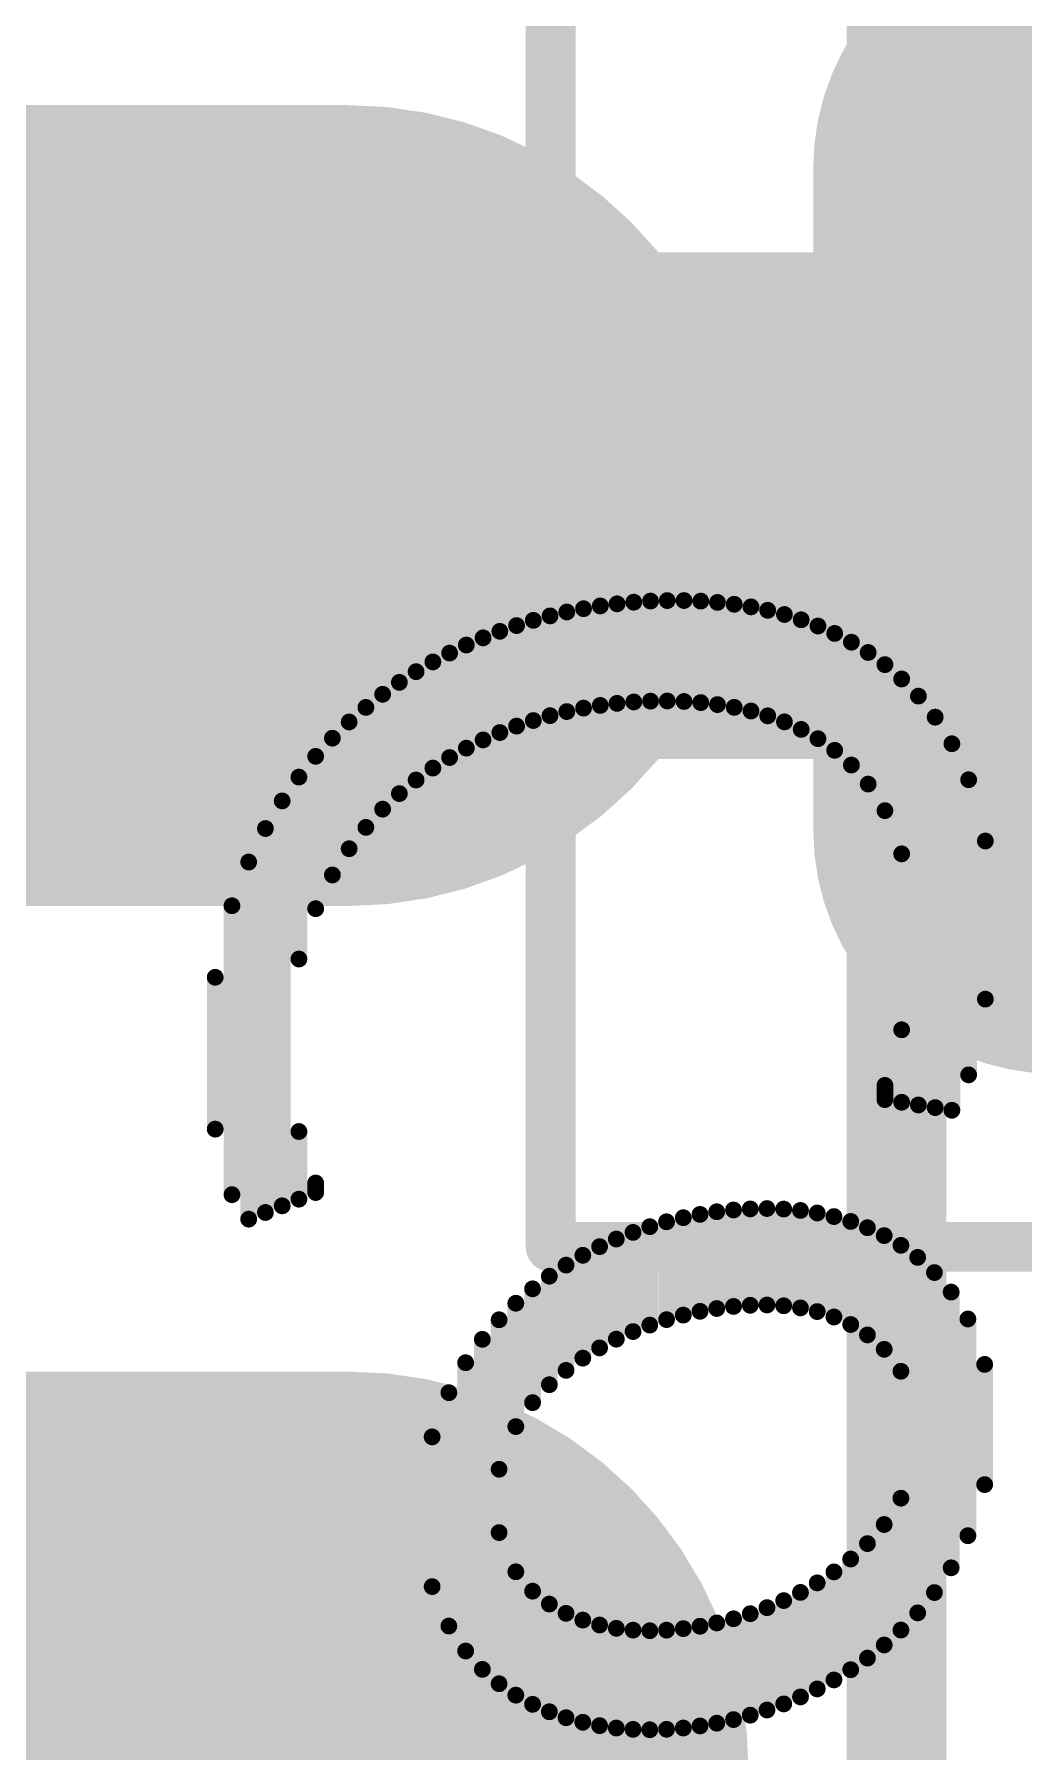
# Model space of a CAD drawing. Header units: millimetres. Extents: x 1.01 to 3.59, y 0.05 to 3.22.
# Drawn here: x 2.0682 to 2.1073, y 2.3112 to 2.379 of the extents above; entities that cross this region are included whole.
import ezdxf

# ---------------------------------------------------------------- set-up
doc = ezdxf.new("R2010")
doc.units = ezdxf.units.MM
doc.header["$MEASUREMENT"] = 0
for name, color, linetype in [('BottomOverlay', 54, 'Continuous'), ('Mechanical15', 56, 'Continuous'), ('TopLayer', 1, 'Continuous'), ('TopPaste', 8, 'Continuous'), ('TopSolder', 216, 'Continuous')]:
    doc.layers.add(name, color=color, linetype=linetype)

# ---------------------------------------------------------------- blocks, each defined once
blk = doc.blocks.new('RESC2013X38N_0805_NOOVERLAY_113')
at = {"layer": 'Mechanical15', "const_width": 0.001969}
for points in [[(-0.03937, -0.068898), (-0.03937, 0.068898)], [(-0.03937, -0.068898), (0.03937, -0.068898)]]:
    blk.add_lwpolyline(points, dxfattribs=at)
at = {"layer": 'Mechanical15', "const_width": 0.000984}
blk.add_lwpolyline([(-0.039862, -0.068898, 1), (-0.038878, -0.068898, 1)], format="xyb", close=True, dxfattribs=at)
blk.add_lwpolyline([(-0.039862, -0.068898, 1), (-0.038878, -0.068898, 1)], format="xyb", close=True, dxfattribs=at)
at = {"layer": 'TopLayer', "const_width": 0.00561}
for points in [[(-0.022195, -0.026279, 1), (-0.016585, -0.026279, 1)], [(-0.022195, -0.052461, 1), (-0.016585, -0.052461, 1)]]:
    blk.add_lwpolyline(points, format="xyb", close=True, dxfattribs=at)
at = {"layer": 'TopLayer'}
blk.add_solid([(-0.025, -0.052461), (0.025, -0.052461), (-0.025, -0.026279), (0.025, -0.026279)], dxfattribs=at)
at = {"layer": 'TopPaste', "const_width": 0.00561}
for points in [[(-0.022195, -0.026279, 1), (-0.016585, -0.026279, 1)], [(-0.022195, -0.052461, 1), (-0.016585, -0.052461, 1)]]:
    blk.add_lwpolyline(points, format="xyb", close=True, dxfattribs=at)
at = {"layer": 'TopPaste'}
blk.add_solid([(-0.025, -0.052461), (0.025, -0.052461), (-0.025, -0.026279), (0.025, -0.026279)], dxfattribs=at)
at = {"layer": 'TopSolder', "const_width": 0.00961}
for points in [[(-0.024195, -0.026279, 1), (-0.014585, -0.026279, 1)], [(-0.024195, -0.052461, 1), (-0.014585, -0.052461, 1)]]:
    blk.add_lwpolyline(points, format="xyb", close=True, dxfattribs=at)
at = {"layer": 'TopSolder'}
blk.add_solid([(-0.029, -0.052461), (0.029, -0.052461), (-0.029, -0.026279), (0.029, -0.026279)], dxfattribs=at)
blk = doc.blocks.new('S______ROHS_B_125')
at = {"layer": 'BottomOverlay', "const_width": 0.000661}
for points in [[(-0.098884, -0.005306), (-0.105127, -0.005306)], [(-0.098884, -0.005306), (-0.105127, -0.005306)], [(-0.079715, -0.005334), (-0.084461, -0.005334)], [(-0.079715, -0.005334), (-0.084461, -0.005334)], [(-0.095893, -0.005967), (-0.107546, -0.005967)], [(-0.095893, -0.005967), (-0.107546, -0.005967)], [(-0.077698, -0.005996), (-0.086255, -0.005996)], [(-0.077698, -0.005996), (-0.086255, -0.005996)], [(-0.094495, -0.006628), (-0.108967, -0.006628)], [(-0.094495, -0.006628), (-0.108967, -0.006628)], [(-0.07643, -0.006657), (-0.087317, -0.006657)], [(-0.07643, -0.006657), (-0.087317, -0.006657)], [(-0.094602, -0.007289), (-0.110017, -0.007289)], [(-0.094602, -0.007289), (-0.110017, -0.007289)], [(-0.075454, -0.007318), (-0.088088, -0.007318)], [(-0.075454, -0.007318), (-0.088088, -0.007318)], [(-0.094706, -0.007951), (-0.110847, -0.007951)], [(-0.094706, -0.007951), (-0.110847, -0.007951)], [(-0.074652, -0.007979), (-0.088687, -0.007979)], [(-0.074652, -0.007979), (-0.088687, -0.007979)], [(-0.10462, -0.008612), (-0.111524, -0.008612)], [(-0.10462, -0.008612), (-0.111524, -0.008612)], [(-0.094812, -0.008612), (-0.097674, -0.008612)], [(-0.094812, -0.008612), (-0.097674, -0.008612)], [(-0.084191, -0.008641), (-0.089163, -0.008641)], [(-0.084191, -0.008641), (-0.089163, -0.008641)], [(-0.073972, -0.008641), (-0.079179, -0.008641)], [(-0.073972, -0.008641), (-0.079179, -0.008641)], [(-0.106325, -0.009273), (-0.112091, -0.009273)], [(-0.106325, -0.009273), (-0.112091, -0.009273)], [(-0.094917, -0.009273), (-0.095479, -0.009273)], [(-0.094917, -0.009273), (-0.095479, -0.009273)], [(-0.085057, -0.009302), (-0.089546, -0.009302)], [(-0.085057, -0.009302), (-0.089546, -0.009302)], [(-0.073384, -0.009302), (-0.07814, -0.009302)], [(-0.073384, -0.009302), (-0.07814, -0.009302)], [(-0.107374, -0.009935), (-0.11257, -0.009935)], [(-0.107374, -0.009935), (-0.11257, -0.009935)], [(-0.085625, -0.009963), (-0.089858, -0.009963)], [(-0.085625, -0.009963), (-0.089858, -0.009963)], [(-0.072866, -0.009963), (-0.077385, -0.009963)], [(-0.072866, -0.009963), (-0.077385, -0.009963)], [(-0.108126, -0.010596), (-0.112977, -0.010596)], [(-0.108126, -0.010596), (-0.112977, -0.010596)], [(-0.086037, -0.010624), (-0.090106, -0.010624)], [(-0.086037, -0.010624), (-0.090106, -0.010624)], [(-0.072408, -0.010624), (-0.076776, -0.010624)], [(-0.072408, -0.010624), (-0.076776, -0.010624)], [(-0.108707, -0.011257), (-0.113323, -0.011257)], [(-0.108707, -0.011257), (-0.113323, -0.011257)], [(-0.086333, -0.011286), (-0.090298, -0.011286)], [(-0.086333, -0.011286), (-0.090298, -0.011286)], [(-0.072004, -0.011286), (-0.076269, -0.011286)], [(-0.072004, -0.011286), (-0.076269, -0.011286)], [(-0.109165, -0.011918), (-0.113614, -0.011918)], [(-0.109165, -0.011918), (-0.113614, -0.011918)], [(-0.086547, -0.011947), (-0.090439, -0.011947)], [(-0.086547, -0.011947), (-0.090439, -0.011947)], [(-0.071647, -0.011947), (-0.075836, -0.011947)], [(-0.071647, -0.011947), (-0.075836, -0.011947)], [(-0.109532, -0.01258), (-0.113862, -0.01258)], [(-0.109532, -0.01258), (-0.113862, -0.01258)], [(-0.086693, -0.012608), (-0.09054, -0.012608)], [(-0.086693, -0.012608), (-0.09054, -0.012608)], [(-0.071332, -0.012608), (-0.075459, -0.012608)], [(-0.071332, -0.012608), (-0.075459, -0.012608)], [(-0.109832, -0.013241), (-0.11407, -0.013241)], [(-0.109832, -0.013241), (-0.11407, -0.013241)], [(-0.086776, -0.01327), (-0.090595, -0.01327)], [(-0.086776, -0.01327), (-0.090595, -0.01327)], [(-0.071056, -0.01327), (-0.075136, -0.01327)], [(-0.071056, -0.01327), (-0.075136, -0.01327)], [(-0.110259, -0.014563), (-0.114372, -0.014563)], [(-0.110259, -0.014563), (-0.114372, -0.014563)], [(-0.110068, -0.013902), (-0.114237, -0.013902)], [(-0.110068, -0.013902), (-0.114237, -0.013902)], [(-0.086807, -0.013931), (-0.090616, -0.013931)], [(-0.086807, -0.013931), (-0.090616, -0.013931)], [(-0.070817, -0.013931), (-0.074857, -0.013931)], [(-0.070817, -0.013931), (-0.074857, -0.013931)], [(-0.110404, -0.015225), (-0.114473, -0.015225)], [(-0.110404, -0.015225), (-0.114473, -0.015225)], [(-0.086797, -0.014592), (-0.0906, -0.014592)], [(-0.086797, -0.014592), (-0.0906, -0.014592)], [(-0.070611, -0.014592), (-0.074618, -0.014592)], [(-0.070611, -0.014592), (-0.074618, -0.014592)], [(-0.110514, -0.015886), (-0.114549, -0.015886)], [(-0.110514, -0.015886), (-0.114549, -0.015886)], [(-0.08675, -0.015253), (-0.090559, -0.015253)], [(-0.08675, -0.015253), (-0.090559, -0.015253)], [(-0.086669, -0.015915), (-0.090488, -0.015915)], [(-0.086669, -0.015915), (-0.090488, -0.015915)], [(-0.070437, -0.015253), (-0.074417, -0.015253)], [(-0.070437, -0.015253), (-0.074417, -0.015253)], [(-0.070296, -0.015915), (-0.074254, -0.015915)], [(-0.070296, -0.015915), (-0.074254, -0.015915)], [(-0.110592, -0.016547), (-0.114598, -0.016547)], [(-0.110592, -0.016547), (-0.114598, -0.016547)], [(-0.086557, -0.016576), (-0.090384, -0.016576)], [(-0.086557, -0.016576), (-0.090384, -0.016576)], [(-0.070187, -0.016576), (-0.074123, -0.016576)], [(-0.070187, -0.016576), (-0.074123, -0.016576)], [(-0.110636, -0.017208), (-0.114622, -0.017208)], [(-0.110636, -0.017208), (-0.114622, -0.017208)], [(-0.086409, -0.017237), (-0.090254, -0.017237)], [(-0.086409, -0.017237), (-0.090254, -0.017237)], [(-0.070104, -0.017237), (-0.074029, -0.017237)], [(-0.070104, -0.017237), (-0.074029, -0.017237)], [(-0.110654, -0.01787), (-0.114619, -0.01787)], [(-0.110654, -0.01787), (-0.114619, -0.01787)], [(-0.086229, -0.017898), (-0.090093, -0.017898)], [(-0.086229, -0.017898), (-0.090093, -0.017898)], [(-0.070054, -0.017898), (-0.07397, -0.017898)], [(-0.070054, -0.017898), (-0.07397, -0.017898)], [(-0.110649, -0.018531), (-0.114601, -0.018531)], [(-0.110649, -0.018531), (-0.114601, -0.018531)], [(-0.086013, -0.01856), (-0.0899, -0.01856)], [(-0.086013, -0.01856), (-0.0899, -0.01856)], [(-0.070036, -0.01856), (-0.073946, -0.01856)], [(-0.070036, -0.01856), (-0.073946, -0.01856)], [(-0.110618, -0.019192), (-0.114557, -0.019192)], [(-0.110618, -0.019192), (-0.114557, -0.019192)], [(-0.085758, -0.019221), (-0.089673, -0.019221)], [(-0.085758, -0.019221), (-0.089673, -0.019221)], [(-0.070052, -0.019221), (-0.07397, -0.019221)], [(-0.070052, -0.019221), (-0.07397, -0.019221)], [(-0.110561, -0.019853), (-0.114492, -0.019853)], [(-0.110561, -0.019853), (-0.114492, -0.019853)], [(-0.085459, -0.019882), (-0.08941, -0.019882)], [(-0.085459, -0.019882), (-0.08941, -0.019882)], [(-0.070104, -0.019882), (-0.074042, -0.019882)], [(-0.070104, -0.019882), (-0.074042, -0.019882)], [(-0.11048, -0.020515), (-0.114408, -0.020515)], [(-0.11048, -0.020515), (-0.114408, -0.020515)], [(-0.085112, -0.020543), (-0.089111, -0.020543)], [(-0.085112, -0.020543), (-0.089111, -0.020543)], [(-0.070197, -0.020543), (-0.074173, -0.020543)], [(-0.070197, -0.020543), (-0.074173, -0.020543)], [(-0.110373, -0.021176), (-0.114299, -0.021176)], [(-0.110373, -0.021176), (-0.114299, -0.021176)], [(-0.084709, -0.021205), (-0.08877, -0.021205)], [(-0.084709, -0.021205), (-0.08877, -0.021205)], [(-0.070333, -0.021205), (-0.074365, -0.021205)], [(-0.070333, -0.021205), (-0.074365, -0.021205)], [(-0.110238, -0.021837), (-0.114169, -0.021837)], [(-0.110238, -0.021837), (-0.114169, -0.021837)], [(-0.084227, -0.021866), (-0.088382, -0.021866)], [(-0.084227, -0.021866), (-0.088382, -0.021866)], [(-0.070512, -0.021866), (-0.074634, -0.021866)], [(-0.070512, -0.021866), (-0.074634, -0.021866)], [(-0.110076, -0.022499), (-0.114015, -0.022499)], [(-0.110076, -0.022499), (-0.114015, -0.022499)], [(-0.083659, -0.022527), (-0.087945, -0.022527)], [(-0.083659, -0.022527), (-0.087945, -0.022527)], [(-0.070747, -0.022527), (-0.074998, -0.022527)], [(-0.070747, -0.022527), (-0.074998, -0.022527)], [(-0.109884, -0.02316), (-0.113838, -0.02316)], [(-0.109884, -0.02316), (-0.113838, -0.02316)], [(-0.082951, -0.023189), (-0.087445, -0.023189)], [(-0.082951, -0.023189), (-0.087445, -0.023189)], [(-0.071041, -0.023189), (-0.075508, -0.023189)], [(-0.071041, -0.023189), (-0.075508, -0.023189)], [(-0.109662, -0.023821), (-0.113633, -0.023821)], [(-0.109662, -0.023821), (-0.113633, -0.023821)], [(-0.082006, -0.02385), (-0.086877, -0.02385)], [(-0.082006, -0.02385), (-0.086877, -0.02385)], [(-0.071403, -0.02385), (-0.076274, -0.02385)], [(-0.071403, -0.02385), (-0.076274, -0.02385)], [(-0.10941, -0.024482), (-0.113406, -0.024482)], [(-0.10941, -0.024482), (-0.113406, -0.024482)], [(-0.080322, -0.024511), (-0.086224, -0.024511)], [(-0.080322, -0.024511), (-0.086224, -0.024511)], [(-0.071853, -0.024511), (-0.07782, -0.024511)], [(-0.071853, -0.024511), (-0.07782, -0.024511)], [(-0.109118, -0.025144), (-0.113148, -0.025144)], [(-0.109118, -0.025144), (-0.113148, -0.025144)], [(-0.072421, -0.025172), (-0.085453, -0.025172)], [(-0.072421, -0.025172), (-0.085453, -0.025172)], [(-0.108793, -0.025805), (-0.112865, -0.025805)], [(-0.108793, -0.025805), (-0.112865, -0.025805)], [(-0.073144, -0.025833), (-0.084529, -0.025833)], [(-0.073144, -0.025833), (-0.084529, -0.025833)], [(-0.108423, -0.026466), (-0.112547, -0.026466)], [(-0.108423, -0.026466), (-0.112547, -0.026466)], [(-0.074131, -0.026495), (-0.083345, -0.026495)], [(-0.074131, -0.026495), (-0.083345, -0.026495)], [(-0.108007, -0.027127), (-0.112198, -0.027127)], [(-0.108007, -0.027127), (-0.112198, -0.027127)], [(-0.075688, -0.027156), (-0.0816, -0.027156)], [(-0.075688, -0.027156), (-0.0816, -0.027156)], [(-0.107535, -0.027789), (-0.111813, -0.027789)], [(-0.107535, -0.027789), (-0.111813, -0.027789)], [(-0.106999, -0.02845), (-0.111391, -0.02845)], [(-0.106999, -0.02845), (-0.111391, -0.02845)], [(-0.106385, -0.029111), (-0.11092, -0.029111)], [(-0.106385, -0.029111), (-0.11092, -0.029111)], [(-0.105666, -0.029773), (-0.110402, -0.029773)], [(-0.105666, -0.029773), (-0.110402, -0.029773)], [(-0.104823, -0.030434), (-0.109826, -0.030434)], [(-0.104823, -0.030434), (-0.109826, -0.030434)], [(-0.103787, -0.031095), (-0.109186, -0.031095)], [(-0.103787, -0.031095), (-0.109186, -0.031095)], [(-0.102454, -0.031756), (-0.10847, -0.031756)], [(-0.102454, -0.031756), (-0.10847, -0.031756)], [(-0.091248, -0.031756), (-0.091623, -0.031756)], [(-0.091248, -0.031756), (-0.091623, -0.031756)], [(-0.100467, -0.032418), (-0.10765, -0.032418)], [(-0.100467, -0.032418), (-0.10765, -0.032418)], [(-0.090985, -0.032418), (-0.093657, -0.032418)], [(-0.090985, -0.032418), (-0.093657, -0.032418)], [(-0.090723, -0.033079), (-0.10671, -0.033079)], [(-0.090723, -0.033079), (-0.10671, -0.033079)], [(-0.09046, -0.03374), (-0.105619, -0.03374)], [(-0.09046, -0.03374), (-0.105619, -0.03374)], [(-0.090197, -0.034401), (-0.104297, -0.034401)], [(-0.090197, -0.034401), (-0.104297, -0.034401)], [(-0.091162, -0.035063), (-0.102571, -0.035063)], [(-0.091162, -0.035063), (-0.102571, -0.035063)], [(-0.09375, -0.035724), (-0.099746, -0.035724)], [(-0.09375, -0.035724), (-0.099746, -0.035724)]]:
    blk.add_lwpolyline(points, dxfattribs=at)
at = {"layer": 'BottomOverlay', "const_width": 0.000331}
for points in [[(-0.105292, -0.005306, 1), (-0.104962, -0.005306, 1)], [(-0.105292, -0.005306, 1), (-0.104962, -0.005306, 1)], [(-0.099049, -0.005306, 1), (-0.098719, -0.005306, 1)], [(-0.099049, -0.005306, 1), (-0.098719, -0.005306, 1)], [(-0.084627, -0.005334, 1), (-0.084296, -0.005334, 1)], [(-0.084627, -0.005334, 1), (-0.084296, -0.005334, 1)], [(-0.079881, -0.005334, 1), (-0.07955, -0.005334, 1)], [(-0.079881, -0.005334, 1), (-0.07955, -0.005334, 1)], [(-0.107711, -0.005967, 1), (-0.107381, -0.005967, 1)], [(-0.107711, -0.005967, 1), (-0.107381, -0.005967, 1)], [(-0.096058, -0.005967, 1), (-0.095728, -0.005967, 1)], [(-0.096058, -0.005967, 1), (-0.095728, -0.005967, 1)], [(-0.08642, -0.005996, 1), (-0.08609, -0.005996, 1)], [(-0.08642, -0.005996, 1), (-0.08609, -0.005996, 1)], [(-0.077863, -0.005996, 1), (-0.077532, -0.005996, 1)], [(-0.077863, -0.005996, 1), (-0.077532, -0.005996, 1)], [(-0.109132, -0.006628, 1), (-0.108802, -0.006628, 1)], [(-0.109132, -0.006628, 1), (-0.108802, -0.006628, 1)], [(-0.09466, -0.006628, 1), (-0.09433, -0.006628, 1)], [(-0.09466, -0.006628, 1), (-0.09433, -0.006628, 1)], [(-0.087483, -0.006657, 1), (-0.087152, -0.006657, 1)], [(-0.087483, -0.006657, 1), (-0.087152, -0.006657, 1)], [(-0.076595, -0.006657, 1), (-0.076265, -0.006657, 1)], [(-0.076595, -0.006657, 1), (-0.076265, -0.006657, 1)], [(-0.110182, -0.007289, 1), (-0.109851, -0.007289, 1)], [(-0.110182, -0.007289, 1), (-0.109851, -0.007289, 1)], [(-0.094767, -0.007289, 1), (-0.094436, -0.007289, 1)], [(-0.094767, -0.007289, 1), (-0.094436, -0.007289, 1)], [(-0.088253, -0.007318, 1), (-0.087923, -0.007318, 1)], [(-0.088253, -0.007318, 1), (-0.087923, -0.007318, 1)], [(-0.075619, -0.007318, 1), (-0.075288, -0.007318, 1)], [(-0.075619, -0.007318, 1), (-0.075288, -0.007318, 1)], [(-0.111012, -0.007951, 1), (-0.110682, -0.007951, 1)], [(-0.111012, -0.007951, 1), (-0.110682, -0.007951, 1)], [(-0.094871, -0.007951, 1), (-0.09454, -0.007951, 1)], [(-0.094871, -0.007951, 1), (-0.09454, -0.007951, 1)], [(-0.088852, -0.007979, 1), (-0.088521, -0.007979, 1)], [(-0.088852, -0.007979, 1), (-0.088521, -0.007979, 1)], [(-0.074817, -0.007979, 1), (-0.074486, -0.007979, 1)], [(-0.074817, -0.007979, 1), (-0.074486, -0.007979, 1)], [(-0.111689, -0.008612, 1), (-0.111358, -0.008612, 1)], [(-0.111689, -0.008612, 1), (-0.111358, -0.008612, 1)], [(-0.104785, -0.008612, 1), (-0.104454, -0.008612, 1)], [(-0.104785, -0.008612, 1), (-0.104454, -0.008612, 1)], [(-0.097839, -0.008612, 1), (-0.097508, -0.008612, 1)], [(-0.097839, -0.008612, 1), (-0.097508, -0.008612, 1)], [(-0.094978, -0.008612, 1), (-0.094647, -0.008612, 1)], [(-0.094978, -0.008612, 1), (-0.094647, -0.008612, 1)], [(-0.089328, -0.008641, 1), (-0.088998, -0.008641, 1)], [(-0.089328, -0.008641, 1), (-0.088998, -0.008641, 1)], [(-0.084356, -0.008641, 1), (-0.084025, -0.008641, 1)], [(-0.084356, -0.008641, 1), (-0.084025, -0.008641, 1)], [(-0.079344, -0.008641, 1), (-0.079014, -0.008641, 1)], [(-0.079344, -0.008641, 1), (-0.079014, -0.008641, 1)], [(-0.074138, -0.008641, 1), (-0.073807, -0.008641, 1)], [(-0.074138, -0.008641, 1), (-0.073807, -0.008641, 1)], [(-0.112257, -0.009273, 1), (-0.111926, -0.009273, 1)], [(-0.112257, -0.009273, 1), (-0.111926, -0.009273, 1)], [(-0.10649, -0.009273, 1), (-0.10616, -0.009273, 1)], [(-0.10649, -0.009273, 1), (-0.10616, -0.009273, 1)], [(-0.095644, -0.009273, 1), (-0.095314, -0.009273, 1)], [(-0.095644, -0.009273, 1), (-0.095314, -0.009273, 1)], [(-0.095082, -0.009273, 1), (-0.094751, -0.009273, 1)], [(-0.095082, -0.009273, 1), (-0.094751, -0.009273, 1)], [(-0.089711, -0.009302, 1), (-0.089381, -0.009302, 1)], [(-0.089711, -0.009302, 1), (-0.089381, -0.009302, 1)], [(-0.085223, -0.009302, 1), (-0.084892, -0.009302, 1)], [(-0.085223, -0.009302, 1), (-0.084892, -0.009302, 1)], [(-0.078306, -0.009302, 1), (-0.077975, -0.009302, 1)], [(-0.078306, -0.009302, 1), (-0.077975, -0.009302, 1)], [(-0.073549, -0.009302, 1), (-0.073219, -0.009302, 1)], [(-0.073549, -0.009302, 1), (-0.073219, -0.009302, 1)], [(-0.112736, -0.009935, 1), (-0.112405, -0.009935, 1)], [(-0.112736, -0.009935, 1), (-0.112405, -0.009935, 1)], [(-0.107539, -0.009935, 1), (-0.107209, -0.009935, 1)], [(-0.107539, -0.009935, 1), (-0.107209, -0.009935, 1)], [(-0.090024, -0.009963, 1), (-0.089693, -0.009963, 1)], [(-0.090024, -0.009963, 1), (-0.089693, -0.009963, 1)], [(-0.08579, -0.009963, 1), (-0.08546, -0.009963, 1)], [(-0.08579, -0.009963, 1), (-0.08546, -0.009963, 1)], [(-0.077551, -0.009963, 1), (-0.07722, -0.009963, 1)], [(-0.077551, -0.009963, 1), (-0.07722, -0.009963, 1)], [(-0.073031, -0.009963, 1), (-0.072701, -0.009963, 1)], [(-0.073031, -0.009963, 1), (-0.072701, -0.009963, 1)], [(-0.113142, -0.010596, 1), (-0.112811, -0.010596, 1)], [(-0.113142, -0.010596, 1), (-0.112811, -0.010596, 1)], [(-0.108292, -0.010596, 1), (-0.107961, -0.010596, 1)], [(-0.108292, -0.010596, 1), (-0.107961, -0.010596, 1)], [(-0.090271, -0.010624, 1), (-0.08994, -0.010624, 1)], [(-0.090271, -0.010624, 1), (-0.08994, -0.010624, 1)], [(-0.086202, -0.010624, 1), (-0.085871, -0.010624, 1)], [(-0.086202, -0.010624, 1), (-0.085871, -0.010624, 1)], [(-0.076941, -0.010624, 1), (-0.076611, -0.010624, 1)], [(-0.076941, -0.010624, 1), (-0.076611, -0.010624, 1)], [(-0.072573, -0.010624, 1), (-0.072242, -0.010624, 1)], [(-0.072573, -0.010624, 1), (-0.072242, -0.010624, 1)], [(-0.113488, -0.011257, 1), (-0.113157, -0.011257, 1)], [(-0.113488, -0.011257, 1), (-0.113157, -0.011257, 1)], [(-0.108872, -0.011257, 1), (-0.108542, -0.011257, 1)], [(-0.108872, -0.011257, 1), (-0.108542, -0.011257, 1)], [(-0.090464, -0.011286, 1), (-0.090133, -0.011286, 1)], [(-0.090464, -0.011286, 1), (-0.090133, -0.011286, 1)], [(-0.086499, -0.011286, 1), (-0.086168, -0.011286, 1)], [(-0.086499, -0.011286, 1), (-0.086168, -0.011286, 1)], [(-0.076434, -0.011286, 1), (-0.076103, -0.011286, 1)], [(-0.076434, -0.011286, 1), (-0.076103, -0.011286, 1)], [(-0.072169, -0.011286, 1), (-0.071839, -0.011286, 1)], [(-0.072169, -0.011286, 1), (-0.071839, -0.011286, 1)], [(-0.11378, -0.011918, 1), (-0.113449, -0.011918, 1)], [(-0.11378, -0.011918, 1), (-0.113449, -0.011918, 1)], [(-0.10933, -0.011918, 1), (-0.109, -0.011918, 1)], [(-0.10933, -0.011918, 1), (-0.109, -0.011918, 1)], [(-0.090604, -0.011947, 1), (-0.090274, -0.011947, 1)], [(-0.090604, -0.011947, 1), (-0.090274, -0.011947, 1)], [(-0.086712, -0.011947, 1), (-0.086381, -0.011947, 1)], [(-0.086712, -0.011947, 1), (-0.086381, -0.011947, 1)], [(-0.076002, -0.011947, 1), (-0.075671, -0.011947, 1)], [(-0.076002, -0.011947, 1), (-0.075671, -0.011947, 1)], [(-0.071813, -0.011947, 1), (-0.071482, -0.011947, 1)], [(-0.071813, -0.011947, 1), (-0.071482, -0.011947, 1)], [(-0.114027, -0.01258, 1), (-0.113696, -0.01258, 1)], [(-0.114027, -0.01258, 1), (-0.113696, -0.01258, 1)], [(-0.109698, -0.01258, 1), (-0.109367, -0.01258, 1)], [(-0.109698, -0.01258, 1), (-0.109367, -0.01258, 1)], [(-0.090706, -0.012608, 1), (-0.090375, -0.012608, 1)], [(-0.090706, -0.012608, 1), (-0.090375, -0.012608, 1)], [(-0.086858, -0.012608, 1), (-0.086527, -0.012608, 1)], [(-0.086858, -0.012608, 1), (-0.086527, -0.012608, 1)], [(-0.075624, -0.012608, 1), (-0.075293, -0.012608, 1)], [(-0.075624, -0.012608, 1), (-0.075293, -0.012608, 1)], [(-0.071498, -0.012608, 1), (-0.071167, -0.012608, 1)], [(-0.071498, -0.012608, 1), (-0.071167, -0.012608, 1)], [(-0.114235, -0.013241, 1), (-0.113905, -0.013241, 1)], [(-0.114235, -0.013241, 1), (-0.113905, -0.013241, 1)], [(-0.109997, -0.013241, 1), (-0.109666, -0.013241, 1)], [(-0.109997, -0.013241, 1), (-0.109666, -0.013241, 1)], [(-0.09076, -0.01327, 1), (-0.09043, -0.01327, 1)], [(-0.09076, -0.01327, 1), (-0.09043, -0.01327, 1)], [(-0.086941, -0.01327, 1), (-0.086611, -0.01327, 1)], [(-0.086941, -0.01327, 1), (-0.086611, -0.01327, 1)], [(-0.075301, -0.01327, 1), (-0.074971, -0.01327, 1)], [(-0.075301, -0.01327, 1), (-0.074971, -0.01327, 1)], [(-0.071222, -0.01327, 1), (-0.070891, -0.01327, 1)], [(-0.071222, -0.01327, 1), (-0.070891, -0.01327, 1)], [(-0.114537, -0.014563, 1), (-0.114207, -0.014563, 1)], [(-0.114537, -0.014563, 1), (-0.114207, -0.014563, 1)], [(-0.114402, -0.013902, 1), (-0.114071, -0.013902, 1)], [(-0.114402, -0.013902, 1), (-0.114071, -0.013902, 1)], [(-0.110424, -0.014563, 1), (-0.110093, -0.014563, 1)], [(-0.110424, -0.014563, 1), (-0.110093, -0.014563, 1)], [(-0.110234, -0.013902, 1), (-0.109903, -0.013902, 1)], [(-0.110234, -0.013902, 1), (-0.109903, -0.013902, 1)], [(-0.090781, -0.013931, 1), (-0.090451, -0.013931, 1)], [(-0.090781, -0.013931, 1), (-0.090451, -0.013931, 1)], [(-0.086972, -0.013931, 1), (-0.086642, -0.013931, 1)], [(-0.086972, -0.013931, 1), (-0.086642, -0.013931, 1)], [(-0.075023, -0.013931, 1), (-0.074692, -0.013931, 1)], [(-0.075023, -0.013931, 1), (-0.074692, -0.013931, 1)], [(-0.070982, -0.013931, 1), (-0.070652, -0.013931, 1)], [(-0.070982, -0.013931, 1), (-0.070652, -0.013931, 1)], [(-0.114639, -0.015225, 1), (-0.114308, -0.015225, 1)], [(-0.114639, -0.015225, 1), (-0.114308, -0.015225, 1)], [(-0.11057, -0.015225, 1), (-0.110239, -0.015225, 1)], [(-0.11057, -0.015225, 1), (-0.110239, -0.015225, 1)], [(-0.090766, -0.014592, 1), (-0.090435, -0.014592, 1)], [(-0.090766, -0.014592, 1), (-0.090435, -0.014592, 1)], [(-0.086962, -0.014592, 1), (-0.086631, -0.014592, 1)], [(-0.086962, -0.014592, 1), (-0.086631, -0.014592, 1)], [(-0.074783, -0.014592, 1), (-0.074453, -0.014592, 1)], [(-0.074783, -0.014592, 1), (-0.074453, -0.014592, 1)], [(-0.070777, -0.014592, 1), (-0.070446, -0.014592, 1)], [(-0.070777, -0.014592, 1), (-0.070446, -0.014592, 1)], [(-0.114714, -0.015886, 1), (-0.114384, -0.015886, 1)], [(-0.114714, -0.015886, 1), (-0.114384, -0.015886, 1)], [(-0.110679, -0.015886, 1), (-0.110348, -0.015886, 1)], [(-0.110679, -0.015886, 1), (-0.110348, -0.015886, 1)], [(-0.090724, -0.015253, 1), (-0.090393, -0.015253, 1)], [(-0.090724, -0.015253, 1), (-0.090393, -0.015253, 1)], [(-0.090654, -0.015915, 1), (-0.090323, -0.015915, 1)], [(-0.090654, -0.015915, 1), (-0.090323, -0.015915, 1)], [(-0.086915, -0.015253, 1), (-0.086584, -0.015253, 1)], [(-0.086915, -0.015253, 1), (-0.086584, -0.015253, 1)], [(-0.086834, -0.015915, 1), (-0.086504, -0.015915, 1)], [(-0.086834, -0.015915, 1), (-0.086504, -0.015915, 1)], [(-0.074583, -0.015253, 1), (-0.074252, -0.015253, 1)], [(-0.074583, -0.015253, 1), (-0.074252, -0.015253, 1)], [(-0.074419, -0.015915, 1), (-0.074088, -0.015915, 1)], [(-0.074419, -0.015915, 1), (-0.074088, -0.015915, 1)], [(-0.070602, -0.015253, 1), (-0.070272, -0.015253, 1)], [(-0.070602, -0.015253, 1), (-0.070272, -0.015253, 1)], [(-0.070461, -0.015915, 1), (-0.070131, -0.015915, 1)], [(-0.070461, -0.015915, 1), (-0.070131, -0.015915, 1)], [(-0.114764, -0.016547, 1), (-0.114433, -0.016547, 1)], [(-0.114764, -0.016547, 1), (-0.114433, -0.016547, 1)], [(-0.110757, -0.016547, 1), (-0.110426, -0.016547, 1)], [(-0.110757, -0.016547, 1), (-0.110426, -0.016547, 1)], [(-0.090549, -0.016576, 1), (-0.090219, -0.016576, 1)], [(-0.090549, -0.016576, 1), (-0.090219, -0.016576, 1)], [(-0.086722, -0.016576, 1), (-0.086392, -0.016576, 1)], [(-0.086722, -0.016576, 1), (-0.086392, -0.016576, 1)], [(-0.074289, -0.016576, 1), (-0.073958, -0.016576, 1)], [(-0.074289, -0.016576, 1), (-0.073958, -0.016576, 1)], [(-0.070352, -0.016576, 1), (-0.070022, -0.016576, 1)], [(-0.070352, -0.016576, 1), (-0.070022, -0.016576, 1)], [(-0.114787, -0.017208, 1), (-0.114457, -0.017208, 1)], [(-0.114787, -0.017208, 1), (-0.114457, -0.017208, 1)], [(-0.110801, -0.017208, 1), (-0.110471, -0.017208, 1)], [(-0.110801, -0.017208, 1), (-0.110471, -0.017208, 1)], [(-0.090419, -0.017237, 1), (-0.090089, -0.017237, 1)], [(-0.090419, -0.017237, 1), (-0.090089, -0.017237, 1)], [(-0.086574, -0.017237, 1), (-0.086243, -0.017237, 1)], [(-0.086574, -0.017237, 1), (-0.086243, -0.017237, 1)], [(-0.074195, -0.017237, 1), (-0.073864, -0.017237, 1)], [(-0.074195, -0.017237, 1), (-0.073864, -0.017237, 1)], [(-0.070269, -0.017237, 1), (-0.069938, -0.017237, 1)], [(-0.070269, -0.017237, 1), (-0.069938, -0.017237, 1)], [(-0.114784, -0.01787, 1), (-0.114454, -0.01787, 1)], [(-0.114784, -0.01787, 1), (-0.114454, -0.01787, 1)], [(-0.11082, -0.01787, 1), (-0.110489, -0.01787, 1)], [(-0.11082, -0.01787, 1), (-0.110489, -0.01787, 1)], [(-0.090258, -0.017898, 1), (-0.089927, -0.017898, 1)], [(-0.090258, -0.017898, 1), (-0.089927, -0.017898, 1)], [(-0.086394, -0.017898, 1), (-0.086064, -0.017898, 1)], [(-0.086394, -0.017898, 1), (-0.086064, -0.017898, 1)], [(-0.074135, -0.017898, 1), (-0.073804, -0.017898, 1)], [(-0.074135, -0.017898, 1), (-0.073804, -0.017898, 1)], [(-0.070219, -0.017898, 1), (-0.069889, -0.017898, 1)], [(-0.070219, -0.017898, 1), (-0.069889, -0.017898, 1)], [(-0.114766, -0.018531, 1), (-0.114436, -0.018531, 1)], [(-0.114766, -0.018531, 1), (-0.114436, -0.018531, 1)], [(-0.110814, -0.018531, 1), (-0.110484, -0.018531, 1)], [(-0.110814, -0.018531, 1), (-0.110484, -0.018531, 1)], [(-0.090065, -0.01856, 1), (-0.089735, -0.01856, 1)], [(-0.090065, -0.01856, 1), (-0.089735, -0.01856, 1)], [(-0.086178, -0.01856, 1), (-0.085848, -0.01856, 1)], [(-0.086178, -0.01856, 1), (-0.085848, -0.01856, 1)], [(-0.074111, -0.01856, 1), (-0.073781, -0.01856, 1)], [(-0.074111, -0.01856, 1), (-0.073781, -0.01856, 1)], [(-0.070201, -0.01856, 1), (-0.069871, -0.01856, 1)], [(-0.070201, -0.01856, 1), (-0.069871, -0.01856, 1)], [(-0.114722, -0.019192, 1), (-0.114391, -0.019192, 1)], [(-0.114722, -0.019192, 1), (-0.114391, -0.019192, 1)], [(-0.110783, -0.019192, 1), (-0.110452, -0.019192, 1)], [(-0.110783, -0.019192, 1), (-0.110452, -0.019192, 1)], [(-0.089839, -0.019221, 1), (-0.089508, -0.019221, 1)], [(-0.089839, -0.019221, 1), (-0.089508, -0.019221, 1)], [(-0.085923, -0.019221, 1), (-0.085593, -0.019221, 1)], [(-0.085923, -0.019221, 1), (-0.085593, -0.019221, 1)], [(-0.074135, -0.019221, 1), (-0.073804, -0.019221, 1)], [(-0.074135, -0.019221, 1), (-0.073804, -0.019221, 1)], [(-0.070217, -0.019221, 1), (-0.069886, -0.019221, 1)], [(-0.070217, -0.019221, 1), (-0.069886, -0.019221, 1)], [(-0.114657, -0.019853, 1), (-0.114326, -0.019853, 1)], [(-0.114657, -0.019853, 1), (-0.114326, -0.019853, 1)], [(-0.110726, -0.019853, 1), (-0.110395, -0.019853, 1)], [(-0.110726, -0.019853, 1), (-0.110395, -0.019853, 1)], [(-0.089576, -0.019882, 1), (-0.089245, -0.019882, 1)], [(-0.089576, -0.019882, 1), (-0.089245, -0.019882, 1)], [(-0.085624, -0.019882, 1), (-0.085293, -0.019882, 1)], [(-0.085624, -0.019882, 1), (-0.085293, -0.019882, 1)], [(-0.074208, -0.019882, 1), (-0.073877, -0.019882, 1)], [(-0.074208, -0.019882, 1), (-0.073877, -0.019882, 1)], [(-0.070269, -0.019882, 1), (-0.069938, -0.019882, 1)], [(-0.070269, -0.019882, 1), (-0.069938, -0.019882, 1)], [(-0.114574, -0.020515, 1), (-0.114243, -0.020515, 1)], [(-0.114574, -0.020515, 1), (-0.114243, -0.020515, 1)], [(-0.110645, -0.020515, 1), (-0.110315, -0.020515, 1)], [(-0.110645, -0.020515, 1), (-0.110315, -0.020515, 1)], [(-0.089276, -0.020543, 1), (-0.088946, -0.020543, 1)], [(-0.089276, -0.020543, 1), (-0.088946, -0.020543, 1)], [(-0.085278, -0.020543, 1), (-0.084947, -0.020543, 1)], [(-0.085278, -0.020543, 1), (-0.084947, -0.020543, 1)], [(-0.074338, -0.020543, 1), (-0.074007, -0.020543, 1)], [(-0.074338, -0.020543, 1), (-0.074007, -0.020543, 1)], [(-0.070363, -0.020543, 1), (-0.070032, -0.020543, 1)], [(-0.070363, -0.020543, 1), (-0.070032, -0.020543, 1)], [(-0.114464, -0.021176, 1), (-0.114134, -0.021176, 1)], [(-0.114464, -0.021176, 1), (-0.114134, -0.021176, 1)], [(-0.110538, -0.021176, 1), (-0.110208, -0.021176, 1)], [(-0.110538, -0.021176, 1), (-0.110208, -0.021176, 1)], [(-0.088935, -0.021205, 1), (-0.088605, -0.021205, 1)], [(-0.088935, -0.021205, 1), (-0.088605, -0.021205, 1)], [(-0.084874, -0.021205, 1), (-0.084543, -0.021205, 1)], [(-0.084874, -0.021205, 1), (-0.084543, -0.021205, 1)], [(-0.074531, -0.021205, 1), (-0.0742, -0.021205, 1)], [(-0.074531, -0.021205, 1), (-0.0742, -0.021205, 1)], [(-0.070498, -0.021205, 1), (-0.070167, -0.021205, 1)], [(-0.070498, -0.021205, 1), (-0.070167, -0.021205, 1)], [(-0.114334, -0.021837, 1), (-0.114004, -0.021837, 1)], [(-0.114334, -0.021837, 1), (-0.114004, -0.021837, 1)], [(-0.110403, -0.021837, 1), (-0.110072, -0.021837, 1)], [(-0.110403, -0.021837, 1), (-0.110072, -0.021837, 1)], [(-0.088547, -0.021866, 1), (-0.088217, -0.021866, 1)], [(-0.088547, -0.021866, 1), (-0.088217, -0.021866, 1)], [(-0.084392, -0.021866, 1), (-0.084062, -0.021866, 1)], [(-0.084392, -0.021866, 1), (-0.084062, -0.021866, 1)], [(-0.074799, -0.021866, 1), (-0.074468, -0.021866, 1)], [(-0.074799, -0.021866, 1), (-0.074468, -0.021866, 1)], [(-0.070678, -0.021866, 1), (-0.070347, -0.021866, 1)], [(-0.070678, -0.021866, 1), (-0.070347, -0.021866, 1)], [(-0.114181, -0.022499, 1), (-0.11385, -0.022499, 1)], [(-0.114181, -0.022499, 1), (-0.11385, -0.022499, 1)], [(-0.110242, -0.022499, 1), (-0.109911, -0.022499, 1)], [(-0.110242, -0.022499, 1), (-0.109911, -0.022499, 1)], [(-0.08811, -0.022527, 1), (-0.087779, -0.022527, 1)], [(-0.08811, -0.022527, 1), (-0.087779, -0.022527, 1)], [(-0.083825, -0.022527, 1), (-0.083494, -0.022527, 1)], [(-0.083825, -0.022527, 1), (-0.083494, -0.022527, 1)], [(-0.075163, -0.022527, 1), (-0.074833, -0.022527, 1)], [(-0.075163, -0.022527, 1), (-0.074833, -0.022527, 1)], [(-0.070912, -0.022527, 1), (-0.070581, -0.022527, 1)], [(-0.070912, -0.022527, 1), (-0.070581, -0.022527, 1)], [(-0.114004, -0.02316, 1), (-0.113673, -0.02316, 1)], [(-0.114004, -0.02316, 1), (-0.113673, -0.02316, 1)], [(-0.110049, -0.02316, 1), (-0.109718, -0.02316, 1)], [(-0.110049, -0.02316, 1), (-0.109718, -0.02316, 1)], [(-0.08761, -0.023189, 1), (-0.08728, -0.023189, 1)], [(-0.08761, -0.023189, 1), (-0.08728, -0.023189, 1)], [(-0.083117, -0.023189, 1), (-0.082786, -0.023189, 1)], [(-0.083117, -0.023189, 1), (-0.082786, -0.023189, 1)], [(-0.075674, -0.023189, 1), (-0.075343, -0.023189, 1)], [(-0.075674, -0.023189, 1), (-0.075343, -0.023189, 1)], [(-0.071206, -0.023189, 1), (-0.070875, -0.023189, 1)], [(-0.071206, -0.023189, 1), (-0.070875, -0.023189, 1)], [(-0.113798, -0.023821, 1), (-0.113467, -0.023821, 1)], [(-0.113798, -0.023821, 1), (-0.113467, -0.023821, 1)], [(-0.109828, -0.023821, 1), (-0.109497, -0.023821, 1)], [(-0.109828, -0.023821, 1), (-0.109497, -0.023821, 1)], [(-0.087043, -0.02385, 1), (-0.086712, -0.02385, 1)], [(-0.087043, -0.02385, 1), (-0.086712, -0.02385, 1)], [(-0.082172, -0.02385, 1), (-0.081841, -0.02385, 1)], [(-0.082172, -0.02385, 1), (-0.081841, -0.02385, 1)], [(-0.076439, -0.02385, 1), (-0.076108, -0.02385, 1)], [(-0.076439, -0.02385, 1), (-0.076108, -0.02385, 1)], [(-0.071568, -0.02385, 1), (-0.071237, -0.02385, 1)], [(-0.071568, -0.02385, 1), (-0.071237, -0.02385, 1)], [(-0.113571, -0.024482, 1), (-0.113241, -0.024482, 1)], [(-0.113571, -0.024482, 1), (-0.113241, -0.024482, 1)], [(-0.109575, -0.024482, 1), (-0.109244, -0.024482, 1)], [(-0.109575, -0.024482, 1), (-0.109244, -0.024482, 1)], [(-0.086389, -0.024511, 1), (-0.086058, -0.024511, 1)], [(-0.086389, -0.024511, 1), (-0.086058, -0.024511, 1)], [(-0.080487, -0.024511, 1), (-0.080157, -0.024511, 1)], [(-0.080487, -0.024511, 1), (-0.080157, -0.024511, 1)], [(-0.077985, -0.024511, 1), (-0.077655, -0.024511, 1)], [(-0.077985, -0.024511, 1), (-0.077655, -0.024511, 1)], [(-0.072018, -0.024511, 1), (-0.071688, -0.024511, 1)], [(-0.072018, -0.024511, 1), (-0.071688, -0.024511, 1)], [(-0.113314, -0.025144, 1), (-0.112983, -0.025144, 1)], [(-0.113314, -0.025144, 1), (-0.112983, -0.025144, 1)], [(-0.109284, -0.025144, 1), (-0.108953, -0.025144, 1)], [(-0.109284, -0.025144, 1), (-0.108953, -0.025144, 1)], [(-0.085619, -0.025172, 1), (-0.085288, -0.025172, 1)], [(-0.085619, -0.025172, 1), (-0.085288, -0.025172, 1)], [(-0.072586, -0.025172, 1), (-0.072255, -0.025172, 1)], [(-0.072586, -0.025172, 1), (-0.072255, -0.025172, 1)], [(-0.11303, -0.025805, 1), (-0.112699, -0.025805, 1)], [(-0.11303, -0.025805, 1), (-0.112699, -0.025805, 1)], [(-0.108958, -0.025805, 1), (-0.108628, -0.025805, 1)], [(-0.108958, -0.025805, 1), (-0.108628, -0.025805, 1)], [(-0.084694, -0.025833, 1), (-0.084364, -0.025833, 1)], [(-0.084694, -0.025833, 1), (-0.084364, -0.025833, 1)], [(-0.07331, -0.025833, 1), (-0.072979, -0.025833, 1)], [(-0.07331, -0.025833, 1), (-0.072979, -0.025833, 1)], [(-0.112712, -0.026466, 1), (-0.112382, -0.026466, 1)], [(-0.112712, -0.026466, 1), (-0.112382, -0.026466, 1)], [(-0.108588, -0.026466, 1), (-0.108258, -0.026466, 1)], [(-0.108588, -0.026466, 1), (-0.108258, -0.026466, 1)], [(-0.08351, -0.026495, 1), (-0.083179, -0.026495, 1)], [(-0.08351, -0.026495, 1), (-0.083179, -0.026495, 1)], [(-0.074296, -0.026495, 1), (-0.073966, -0.026495, 1)], [(-0.074296, -0.026495, 1), (-0.073966, -0.026495, 1)], [(-0.112363, -0.027127, 1), (-0.112033, -0.027127, 1)], [(-0.112363, -0.027127, 1), (-0.112033, -0.027127, 1)], [(-0.108172, -0.027127, 1), (-0.107841, -0.027127, 1)], [(-0.108172, -0.027127, 1), (-0.107841, -0.027127, 1)], [(-0.081766, -0.027156, 1), (-0.081435, -0.027156, 1)], [(-0.081766, -0.027156, 1), (-0.081435, -0.027156, 1)], [(-0.075853, -0.027156, 1), (-0.075523, -0.027156, 1)], [(-0.075853, -0.027156, 1), (-0.075523, -0.027156, 1)], [(-0.111978, -0.027789, 1), (-0.111647, -0.027789, 1)], [(-0.111978, -0.027789, 1), (-0.111647, -0.027789, 1)], [(-0.107701, -0.027789, 1), (-0.10737, -0.027789, 1)], [(-0.107701, -0.027789, 1), (-0.10737, -0.027789, 1)], [(-0.111556, -0.02845, 1), (-0.111226, -0.02845, 1)], [(-0.111556, -0.02845, 1), (-0.111226, -0.02845, 1)], [(-0.107164, -0.02845, 1), (-0.106834, -0.02845, 1)], [(-0.107164, -0.02845, 1), (-0.106834, -0.02845, 1)], [(-0.111085, -0.029111, 1), (-0.110755, -0.029111, 1)], [(-0.111085, -0.029111, 1), (-0.110755, -0.029111, 1)], [(-0.10655, -0.029111, 1), (-0.106219, -0.029111, 1)], [(-0.10655, -0.029111, 1), (-0.106219, -0.029111, 1)], [(-0.110567, -0.029773, 1), (-0.110236, -0.029773, 1)], [(-0.110567, -0.029773, 1), (-0.110236, -0.029773, 1)], [(-0.105831, -0.029773, 1), (-0.105501, -0.029773, 1)], [(-0.105831, -0.029773, 1), (-0.105501, -0.029773, 1)], [(-0.109992, -0.030434, 1), (-0.109661, -0.030434, 1)], [(-0.109992, -0.030434, 1), (-0.109661, -0.030434, 1)], [(-0.104988, -0.030434, 1), (-0.104657, -0.030434, 1)], [(-0.104988, -0.030434, 1), (-0.104657, -0.030434, 1)], [(-0.109351, -0.031095, 1), (-0.109021, -0.031095, 1)], [(-0.109351, -0.031095, 1), (-0.109021, -0.031095, 1)], [(-0.103952, -0.031095, 1), (-0.103621, -0.031095, 1)], [(-0.103952, -0.031095, 1), (-0.103621, -0.031095, 1)], [(-0.108635, -0.031756, 1), (-0.108305, -0.031756, 1)], [(-0.108635, -0.031756, 1), (-0.108305, -0.031756, 1)], [(-0.102619, -0.031756, 1), (-0.102288, -0.031756, 1)], [(-0.102619, -0.031756, 1), (-0.102288, -0.031756, 1)], [(-0.091789, -0.031756, 1), (-0.091458, -0.031756, 1)], [(-0.091789, -0.031756, 1), (-0.091458, -0.031756, 1)], [(-0.091414, -0.031756, 1), (-0.091083, -0.031756, 1)], [(-0.091414, -0.031756, 1), (-0.091083, -0.031756, 1)], [(-0.107815, -0.032418, 1), (-0.107485, -0.032418, 1)], [(-0.107815, -0.032418, 1), (-0.107485, -0.032418, 1)], [(-0.100632, -0.032418, 1), (-0.100302, -0.032418, 1)], [(-0.100632, -0.032418, 1), (-0.100302, -0.032418, 1)], [(-0.093822, -0.032418, 1), (-0.093491, -0.032418, 1)], [(-0.093822, -0.032418, 1), (-0.093491, -0.032418, 1)], [(-0.091151, -0.032418, 1), (-0.09082, -0.032418, 1)], [(-0.091151, -0.032418, 1), (-0.09082, -0.032418, 1)], [(-0.106875, -0.033079, 1), (-0.106545, -0.033079, 1)], [(-0.106875, -0.033079, 1), (-0.106545, -0.033079, 1)], [(-0.090888, -0.033079, 1), (-0.090557, -0.033079, 1)], [(-0.090888, -0.033079, 1), (-0.090557, -0.033079, 1)], [(-0.105785, -0.03374, 1), (-0.105454, -0.03374, 1)], [(-0.105785, -0.03374, 1), (-0.105454, -0.03374, 1)], [(-0.090625, -0.03374, 1), (-0.090294, -0.03374, 1)], [(-0.090625, -0.03374, 1), (-0.090294, -0.03374, 1)], [(-0.104462, -0.034401, 1), (-0.104131, -0.034401, 1)], [(-0.104462, -0.034401, 1), (-0.104131, -0.034401, 1)], [(-0.090362, -0.034401, 1), (-0.090031, -0.034401, 1)], [(-0.090362, -0.034401, 1), (-0.090031, -0.034401, 1)], [(-0.102736, -0.035063, 1), (-0.102405, -0.035063, 1)], [(-0.102736, -0.035063, 1), (-0.102405, -0.035063, 1)], [(-0.091328, -0.035063, 1), (-0.090997, -0.035063, 1)], [(-0.091328, -0.035063, 1), (-0.090997, -0.035063, 1)], [(-0.099911, -0.035724, 1), (-0.099581, -0.035724, 1)], [(-0.099911, -0.035724, 1), (-0.099581, -0.035724, 1)], [(-0.093916, -0.035724, 1), (-0.093585, -0.035724, 1)], [(-0.093916, -0.035724, 1), (-0.093585, -0.035724, 1)]]:
    blk.add_lwpolyline(points, format="xyb", close=True, dxfattribs=at)
blk = doc.blocks.new('SOIC_8_131')
at = {"layer": 'Mechanical15', "const_width": 0.003937}
blk.add_lwpolyline([(0.147291, -0.107898), (0.147291, 0.108638)], dxfattribs=at)
at = {"layer": 'TopLayer', "const_width": 0.023622}
for points in [[(0.062646, 0.07537), (0.125638, 0.07537)], [(0.062646, 0.02537), (0.125638, 0.02537)]]:
    blk.add_lwpolyline(points, dxfattribs=at)
at = {"layer": 'TopLayer', "const_width": 0.011811}
for points in [[(0.119732, 0.07537, 1), (0.131543, 0.07537, 1)], [(0.119732, 0.02537, 1), (0.131543, 0.02537, 1)]]:
    blk.add_lwpolyline(points, format="xyb", close=True, dxfattribs=at)
at = {"layer": 'TopPaste', "const_width": 0.023622}
for points in [[(0.062646, 0.07537), (0.125638, 0.07537)], [(0.062646, 0.02537), (0.125638, 0.02537)]]:
    blk.add_lwpolyline(points, dxfattribs=at)
at = {"layer": 'TopPaste', "const_width": 0.011811}
for points in [[(0.119732, 0.07537, 1), (0.131543, 0.07537, 1)], [(0.119732, 0.02537, 1), (0.131543, 0.02537, 1)]]:
    blk.add_lwpolyline(points, format="xyb", close=True, dxfattribs=at)
at = {"layer": 'TopSolder', "const_width": 0.031622}
for points in [[(0.062646, 0.07537), (0.125638, 0.07537)], [(0.062646, 0.02537), (0.125638, 0.02537)]]:
    blk.add_lwpolyline(points, dxfattribs=at)
at = {"layer": 'TopSolder', "const_width": 0.015811}
for points in [[(0.117732, 0.07537, 1), (0.133543, 0.07537, 1)], [(0.117732, 0.02537, 1), (0.133543, 0.02537, 1)]]:
    blk.add_lwpolyline(points, format="xyb", close=True, dxfattribs=at)

msp = doc.modelspace()

# ---------------------------------------------------------------- linework, layer by layer
at = {"layer": 'TopLayer', "const_width": 0.02}
msp.add_lwpolyline([(2.049142, 2.36037), (2.12774, 2.36037)], dxfattribs=at)

# ---------------------------------------------------------------- block references
for name, p in [('RESC2013X38N_0805_NOOVERLAY_113', (2.128, 2.4)), ('SOIC_8_131', (1.955, 2.285))]:
    msp.add_blockref(name, p)
at = {"rotation": 270}
msp.add_blockref('S______ROHS_B_125', (2.111102, 2.242), dxfattribs=at)

doc.saveas('drawing.dxf')
